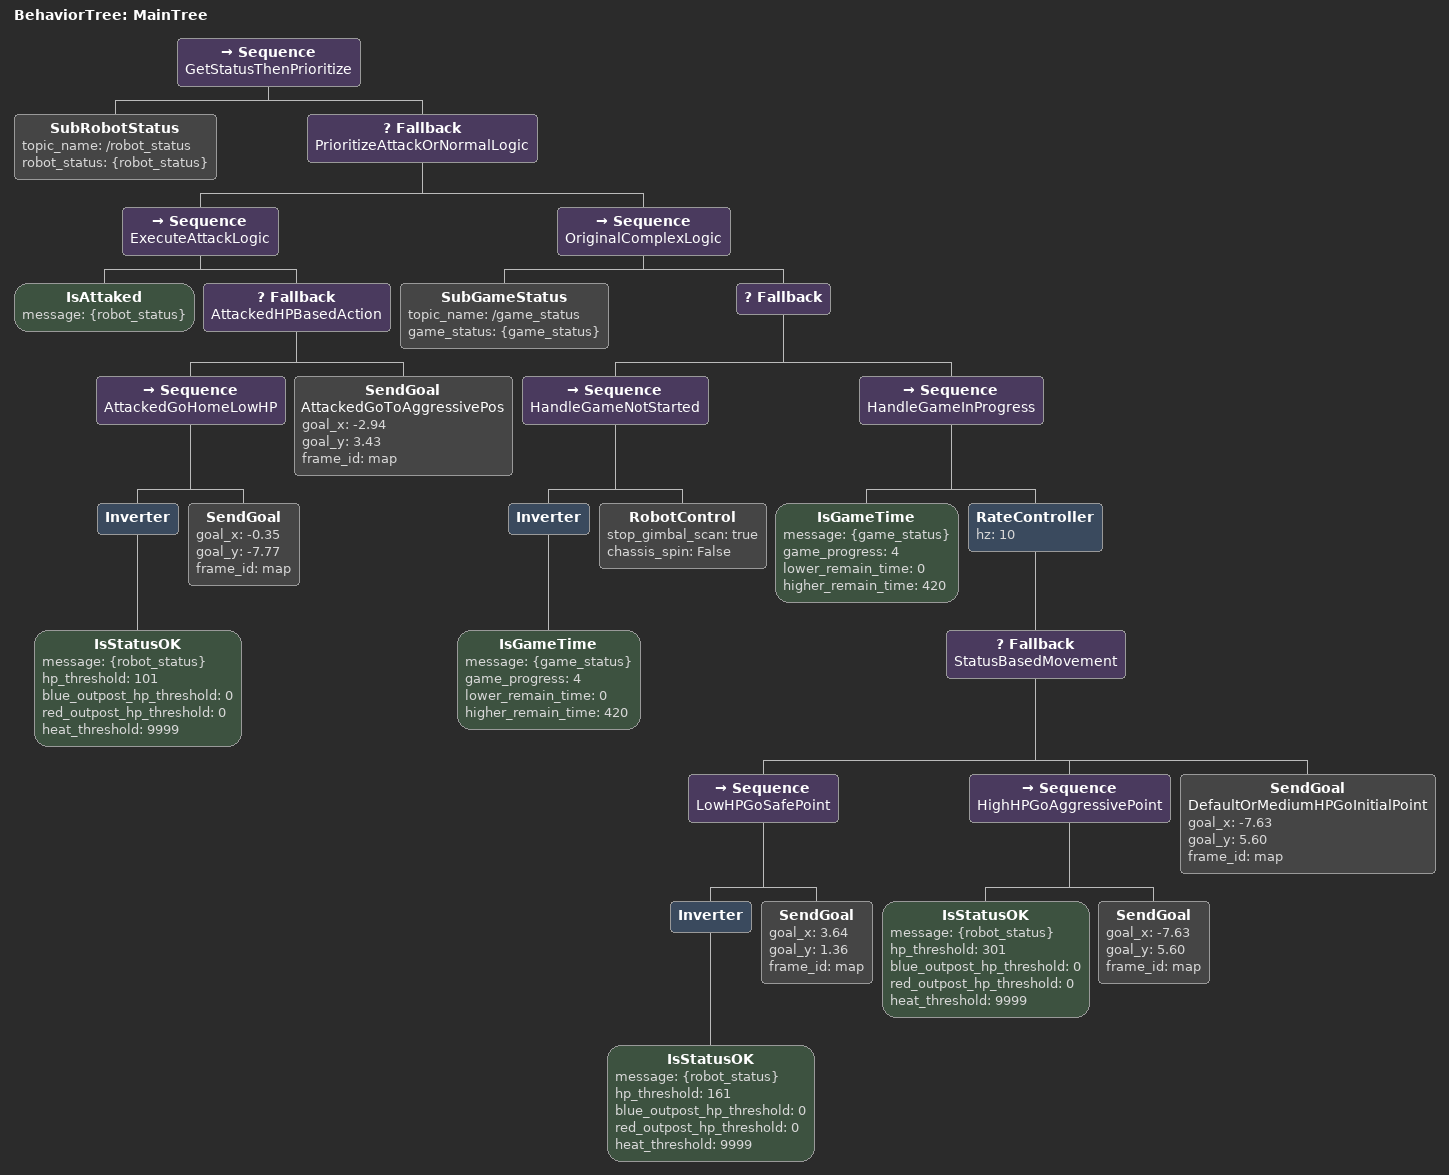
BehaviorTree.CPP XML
<?xml version="1.0" encoding="UTF-8"?>
<root BTCPP_format="4"
      main_tree_to_execute="MainTree">
  <BehaviorTree ID="MainTree">
    <Sequence name="GetStatusThenPrioritize">
      <SubRobotStatus topic_name="/robot_status"
                      robot_status="{robot_status}"/>
      <Fallback name="PrioritizeAttackOrNormalLogic">
        <Sequence name="ExecuteAttackLogic">
          <IsAttaked message="{robot_status}"/>
          <Fallback name="AttackedHPBasedAction">
            <Sequence name="AttackedGoHomeLowHP">
              <Inverter>
                <IsStatusOK message="{robot_status}"
                            hp_threshold="101"
                            blue_outpost_hp_threshold="0"
                            red_outpost_hp_threshold="0"
                            heat_threshold="9999"/>
              </Inverter>
              <!-- Converted from goal_pose to goal_x/goal_y -->
              <SendGoal goal_x="-0.35" goal_y="-7.77" frame_id="map"/>
            </Sequence>
            <SendGoal name="AttackedGoToAggressivePos"
                      goal_x="-2.94" goal_y="3.43" frame_id="map"/>
          </Fallback>
        </Sequence>
        <Sequence name="OriginalComplexLogic">
          <SubGameStatus topic_name="/game_status"
                         game_status="{game_status}"/>
          <Fallback>
            <Sequence name="HandleGameNotStarted">
              <Inverter>
                <IsGameTime message="{game_status}"
                            game_progress="4"
                            lower_remain_time="0"
                            higher_remain_time="420"/>
              </Inverter>
              <RobotControl stop_gimbal_scan="true"
                            chassis_spin="False"/>
            </Sequence>
            <Sequence name="HandleGameInProgress">
              <IsGameTime message="{game_status}"
                          game_progress="4"
                          lower_remain_time="0"
                          higher_remain_time="420"/>
              <RateController hz="10">
                <Fallback name="StatusBasedMovement">
                  <Sequence name="LowHPGoSafePoint">
                    <Inverter>
                      <IsStatusOK message="{robot_status}"
                                  hp_threshold="161"
                                  blue_outpost_hp_threshold="0"
                                  red_outpost_hp_threshold="0"
                                  heat_threshold="9999"/>
                    </Inverter>
                        <SendGoal goal_x="3.64" goal_y="1.36" frame_id="map"/>
                  </Sequence>
                  <Sequence name="HighHPGoAggressivePoint">
                    <IsStatusOK message="{robot_status}"
                                hp_threshold="301"
                                blue_outpost_hp_threshold="0"
                                red_outpost_hp_threshold="0"
                                heat_threshold="9999"/>
                    <SendGoal goal_x="-7.63" goal_y="5.60" frame_id="map"/>
                  </Sequence>
                  <SendGoal name="DefaultOrMediumHPGoInitialPoint"
                            goal_x="-7.63" goal_y="5.60" frame_id="map"/>
                </Fallback>
              </RateController>
            </Sequence>
          </Fallback>
        </Sequence>
      </Fallback>
    </Sequence>
  </BehaviorTree>

</root>
